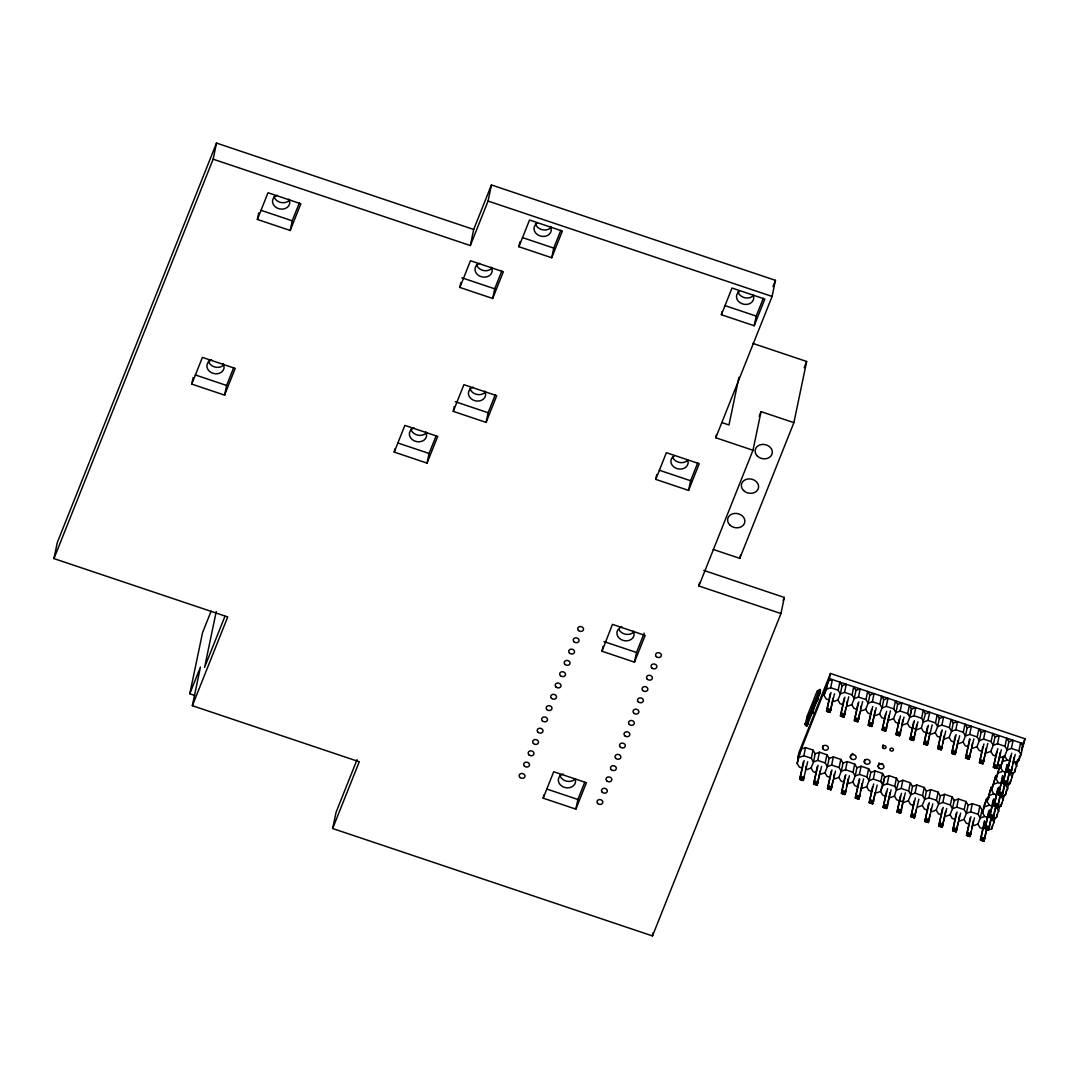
<?xml version="1.0" encoding="UTF-8"?>
<svg xmlns="http://www.w3.org/2000/svg" width="1079" height="1079" viewBox="0 0 1079 1079"><rect width="100%" height="100%" fill="white"/><g stroke="black" fill="none" stroke-linecap="round" stroke-linejoin="round"><path stroke-width="1.5" d="M805.46 725.601L806.849 725.547L808.252 723.469M819.406 694.363L819.878 689.252L820.013 691.572M703.818 570.413L784.325 597.456L780.967 613.546L652.485 935.925L332.656 828.51L359.267 761.761L192.359 705.706L227.736 616.959L53.95 558.585L57.308 542.494L216.501 143.075L473.694 229.463L470.336 245.553L213.143 159.179L216.501 143.075M191.752 384.097L202.393 357.392L235.222 368.425L224.58 395.116L191.752 384.097L193.101 377.65M257.368 219.442L268.01 192.736L300.852 203.769L290.211 230.474L257.368 219.442L258.717 213.008M224.58 395.116L226.603 385.459L233.698 367.656M194.557 695.375L189.783 693.77L202.569 632.604L211.106 611.186M290.211 230.474L292.22 220.804L299.315 203.014M192.359 705.706L200.424 667.078L189.783 693.77M216.245 611.55L204.592 667.361L224.931 616.325M394.226 452.088L404.868 425.396L437.696 436.415L427.055 463.12L394.226 452.088L394.901 448.877M332.656 828.51L336.028 812.42L357.055 759.629M459.843 287.446L470.484 260.74L503.327 271.773L492.685 298.465L459.843 287.446L460.854 282.617M427.055 463.12L429.078 453.463L436.172 435.66M470.336 245.553L488.072 201.058L491.431 184.954L775.45 280.338L772.092 296.442L715.768 437.75L752.98 450.253L698.882 585.978L780.967 613.546M453.261 411.369L463.903 384.677L496.745 395.696L486.103 422.402L453.261 411.369L454.272 406.54M492.685 298.465L494.695 288.808L501.789 271.018M518.891 246.727L529.533 220.022L562.361 231.054L551.72 257.746L518.891 246.727L519.903 241.898M486.103 422.402L488.113 412.744L495.207 394.941M551.72 257.746L553.743 248.089L560.837 230.299M543.169 798.163L553.702 771.741L586.396 782.72L575.862 809.142L543.169 798.163L543.843 794.94M602.001 651.23L612.454 624.363L645.134 635.45L634.492 662.142L602.001 651.23L602.999 646.402M575.862 809.142L577.885 799.485L584.697 782.396M655.749 479.373L666.39 452.681L699.219 463.7L688.577 490.406L655.749 479.373L656.747 474.544M634.492 662.142L636.502 652.485L644.19 633.198M721.365 314.731L732.007 288.026L764.836 299.058L754.194 325.75L721.365 314.731L722.04 311.507M688.577 490.406L690.6 480.748L697.695 462.945M715.768 437.75L716.443 434.54M738.926 377.367L728.972 424.964L721.945 422.604M698.882 585.978L699.556 582.754M754.194 325.75L756.217 316.093L763.312 298.29M752.98 450.253L761.046 411.625L793.888 422.644L739.789 558.369L713.206 549.454M652.485 935.925L653.159 932.701M739.789 558.369L740.464 555.159M793.888 422.644L806.66 361.478L752.805 343.392M802.317 768.059L799.323 767.061L797.165 763.379L798.865 755.192M806.795 722.188C802.021 724.252 806.121 726.154 807.753 722.269M797.165 763.379L801.292 749.109L805.541 747.572L813.026 750.094L815.198 753.776L813.485 761.949L811.057 768.046L806.822 769.57M806.391 724.117L807.281 722.175M807.254 723.618L806.728 726.41L819.541 694.444M808.427 723.038C805.554 728.082 809.263 713.866 812.676 712.841L814.591 713.475M799.593 757.283L803.828 755.759L805.541 747.572M803.356 761.855L799.714 779.294L803.221 780.468L807.672 761.761M804.165 760.587L799.714 779.294L803.221 780.468L803.882 777.298M814.658 713.152L812.635 712.922M817.585 700.042L815.495 703.076L812.231 712.99M805.541 769.367L806.202 766.198M824.005 695.335L828.146 681.065L832.381 679.527L830.682 687.714L826.433 689.238L824.005 695.335L826.177 699.017L829.171 700.015M820.714 774.236L824.963 772.712L827.391 766.616L825.219 762.934L817.734 760.425L813.485 761.949L811.327 758.267L813.026 750.094M826.433 689.238L828.146 681.065M830.452 673.458L798.919 752.576L797.84 757.728L829.373 678.61L830.452 673.458L1025.05 738.805L1021.503 750.161M830.21 693.81L826.568 711.25L830.061 712.423L834.512 693.73M831.005 692.543L826.568 711.25L830.061 712.423L833.042 698.153M817.734 760.425L819.447 752.238L826.932 754.76L829.104 758.443L827.391 766.616L831.626 765.092L839.125 767.601L841.283 771.283L838.855 777.379L834.62 778.903M817.262 766.522L813.62 783.961L817.127 785.134L821.564 766.441M818.071 765.254L813.62 783.961L817.127 785.134L820.107 770.865M822.589 748.098L823.129 745.522M847.568 706.192L851.803 704.668L854.231 698.572L852.073 694.889L844.574 692.381L840.339 693.905L838.167 690.223L839.88 682.049L842.038 685.731L840.339 693.905L837.911 700.001L833.662 701.525M825.219 762.934L826.932 754.76M844.574 692.381L846.287 684.194L842.038 685.731M844.102 698.477L840.46 715.916L843.967 717.09L848.741 696.805M844.911 697.209L840.46 715.916L843.967 717.09L845.949 707.581M831.626 765.092L833.339 756.918L840.824 759.427L842.996 763.109L841.283 771.283L845.531 769.759L853.017 772.267L855.188 775.949L852.761 782.046L848.512 783.57M831.167 771.188L827.512 788.628L831.019 789.801L835.47 771.107M831.963 769.92L827.512 788.628L831.019 789.801L833.001 780.292M846.61 704.412L847.271 701.242M833.676 777.123L834.337 773.953M852.073 694.889L853.772 686.716L855.944 690.398L854.231 698.572L858.479 697.047L865.965 699.556L868.136 703.238L865.709 709.335L861.46 710.859M839.125 767.601L840.824 759.427M858.479 697.047L860.179 688.874L855.944 690.398M858.007 703.144L854.366 720.583L857.859 721.77L862.647 701.471M858.817 701.889L854.366 720.583L857.859 721.77L859.855 712.248M845.531 769.759L847.244 761.585L854.73 764.094L856.901 767.776L855.188 775.949L859.437 774.425L866.923 776.947L869.094 780.63L866.666 786.712L862.418 788.25M845.059 775.855L841.418 793.294L844.924 794.481L849.362 775.774M845.869 774.601L841.418 793.294L844.924 794.481L845.909 789.72M850.387 757.431L850.926 754.855M860.516 709.078L861.177 705.909M846.57 786.551L848.229 778.62M865.965 699.556L867.678 691.383L869.836 695.065L868.136 703.238L872.371 701.714L879.871 704.223L882.029 707.918L879.601 714.001L875.366 715.539M853.017 772.267L854.73 764.094M872.371 701.714L874.084 693.541L869.836 695.065M871.576 709.402L868.258 725.25L871.765 726.437L876.215 707.73M872.709 706.556L868.258 725.25L871.765 726.437L875.082 710.575M859.437 774.425L861.136 766.252L868.635 768.761L870.793 772.443L869.094 780.63L873.329 779.092L880.815 781.614L882.986 785.296L880.585 791.42L876.31 792.917M859.289 778.944L855.323 797.961L858.817 799.148L863.605 778.849M859.761 779.267L855.323 797.961L858.817 799.148L859.815 794.387M864.292 762.098L864.832 759.522M860.476 791.217L862.134 783.287M879.871 704.223L881.57 696.049L883.741 699.731L882.029 707.918L886.277 706.381L893.763 708.903L895.934 712.585L893.506 718.668L889.258 720.206M866.923 776.947L868.635 768.761M886.277 706.381L887.99 698.207L883.741 699.731M885.481 714.069L882.163 729.93L885.67 731.103L890.445 710.805M886.614 711.223L882.163 729.93L885.67 731.103L888.975 715.242M873.329 779.092L875.042 770.919L882.528 773.427L884.699 777.109L880.558 791.379L882.743 795.102L885.738 796.113M872.533 786.78L869.215 802.641L872.722 803.815L877.173 785.107M873.666 783.934L869.215 802.641L872.722 803.815L875.042 792.714M878.198 766.764L878.994 762.907M882.609 747.315L883.148 744.739M893.763 708.903L895.476 700.716L897.647 704.398L895.934 712.585L900.169 711.048L907.668 713.57L909.826 717.252L907.426 723.375L909.597 727.057L917.083 729.579L921.331 728.055L925.458 713.785L923.3 710.103L921.587 718.277L923.759 721.959L927.994 720.435L935.493 722.943L937.651 726.626L935.223 732.722L930.988 734.246L923.489 731.737L921.331 728.055M880.815 781.614L882.528 773.427M900.169 711.048L901.882 702.874L897.647 704.398M899.373 718.735L896.056 734.597L899.562 735.77L904.013 717.063M900.506 715.89L896.056 734.597L899.562 735.77L900.884 729.431M888.961 775.626L884.713 777.163L883.013 785.337L887.248 783.799L888.961 775.626L896.447 778.148L898.618 781.83L894.478 796.086L890.242 797.624M886.452 791.487L883.135 807.348L886.641 808.522L891.092 789.815M887.585 788.641L883.135 807.348L886.641 808.522L889.959 792.66M901.558 726.261L902.88 719.909M907.668 713.57L909.368 705.383L911.539 709.065L909.853 717.292L914.102 715.755L921.587 718.277M894.478 796.086L896.649 799.782L904.135 802.29L908.383 800.766L910.811 794.67L908.639 790.988L901.154 788.466L896.905 790.003L894.747 786.321L896.447 778.148M909.826 717.252L911.539 709.065L915.801 707.581L914.102 715.755M913.63 721.864L909.988 739.304L913.481 740.477L917.932 721.77M914.426 720.597L909.988 739.304L913.481 740.477L916.799 724.629M901.154 788.466L902.867 780.292L910.352 782.814L912.51 786.497L910.811 794.67L915.046 793.146L922.545 795.655L924.703 799.337L922.275 805.433L918.04 806.957M900.345 796.154L897.04 812.015L900.547 813.188L905.321 792.903M901.491 793.308L897.04 812.015L900.547 813.188L903.851 797.341M908.639 790.988L910.352 782.814M927.994 720.435L929.707 712.248L925.458 713.785M927.522 726.531L923.88 743.971L927.387 745.144L932.162 724.859M928.331 725.263L923.88 743.971L927.387 745.144L930.031 732.466M915.046 793.146L916.759 784.959L924.244 787.481L926.416 791.163L924.703 799.337L928.952 797.813L936.437 800.321L938.609 804.003L936.181 810.1L931.932 811.624M914.25 800.82L910.932 816.682L914.439 817.855L918.89 799.148M915.383 797.974L910.932 816.682L914.439 817.855L916.098 809.924M935.493 722.943L937.192 714.77L939.364 718.452L937.651 726.626L941.9 725.101L949.385 727.61L951.557 731.292L949.129 737.389L944.88 738.913M922.545 795.655L924.244 787.481M941.9 725.101L943.599 716.915L939.364 718.452M941.427 731.198L937.786 748.637L941.279 749.811L945.73 731.117M942.223 729.93L937.786 748.637L941.279 749.811L941.954 746.641M928.952 797.813L930.664 789.626L938.15 792.148L940.322 795.83L938.609 804.003L942.857 802.479L950.343 804.988L952.501 808.67L950.086 814.766L945.838 816.29M928.479 803.909L924.838 821.348L928.345 822.522L932.782 803.828M929.289 802.641L924.838 821.348L928.345 822.522L929.99 814.605M942.614 743.471L944.26 735.541M930.664 811.421L931.325 808.252M949.385 727.61L951.098 719.437L953.256 723.119L951.557 731.292L955.792 729.768L963.291 732.277L965.449 735.959L963.021 742.055L958.786 743.579M936.437 800.321L938.15 792.148M955.792 729.768L957.505 721.595L953.256 723.119M955.32 735.865L951.678 753.304L955.185 754.477L959.636 735.784M956.129 734.597L951.678 753.304L955.185 754.477L958.165 740.207M942.857 802.479L944.557 794.306L952.056 796.815L954.214 800.497L952.501 808.67L956.749 807.146L964.235 809.655L966.406 813.337L963.979 819.433L959.73 820.957M942.385 808.576L938.743 826.015L942.237 827.188L946.688 808.495M943.181 807.321L938.743 826.015L942.237 827.188L945.555 811.341M963.291 732.277L964.99 724.103L967.162 727.785L965.449 735.959L969.697 734.435L977.183 736.944L979.354 740.626L976.927 746.722L972.678 748.246M950.343 804.988L952.056 796.815M969.697 734.435L971.41 726.261L967.162 727.785M969.562 738.953L965.584 757.971L969.09 759.157L973.865 738.859M970.034 739.277L965.584 757.971L969.09 759.157L971.073 749.635M956.749 807.146L958.462 798.973L965.948 801.481L968.119 805.163L966.406 813.337L970.655 811.813L978.14 814.335L980.312 818.017L977.884 824.1L973.636 825.637M956.277 813.242L952.636 830.682L956.142 831.869L960.593 813.161M957.086 811.988L952.636 830.682L956.142 831.869L958.125 822.346M971.734 746.466L972.395 743.296M958.786 819.177L959.447 816.007M977.183 736.944L978.896 728.77L981.054 732.452L979.354 740.626L983.589 739.102L991.088 741.624L993.246 745.306L990.819 751.389L986.584 752.926M964.235 809.655L965.948 801.481M983.589 739.102L985.302 730.928L981.054 732.452M982.794 746.789L979.476 762.637L982.982 763.824L987.757 743.525M983.927 743.944L979.476 762.637L982.982 763.824L986.3 747.963M970.655 811.813L972.354 803.639L979.853 806.148L982.011 809.83L980.312 818.017L984.547 816.479L987.744 817.504M970.183 817.909L966.541 835.362L970.034 836.535L974.485 817.828M970.979 816.655L966.541 835.362L970.034 836.535L971.033 831.774M971.693 828.605L973.352 820.674M991.088 741.624L992.788 733.437L994.959 737.119L993.246 745.306L997.495 743.768L1004.981 746.29L1007.152 749.972L1004.724 756.055L1000.476 757.593M978.14 814.335L979.853 806.148M984.749 816.506L982.591 812.824L984.291 804.651L986.719 798.554L989.551 797.529M997.495 743.768L999.208 735.595L994.959 737.119M982.591 812.824L986.719 798.554M996.699 751.456L993.381 767.317L996.888 768.491L1001.325 749.784M997.832 748.61L993.381 767.317L996.888 768.491L1000.193 752.629M987.096 801.522L991.223 787.252L987.096 801.522L989.254 805.204L992.248 806.202M984.412 820.998L980.433 840.028L983.94 841.202L987.056 828.834M984.884 821.321L980.433 840.028L983.94 841.202L986.26 830.102M991.601 790.219L995.728 775.949L991.601 790.219L993.759 793.901L996.753 794.899M988.688 811.206L985.046 828.645L988.553 829.832L991.682 817.464M989.497 809.951L985.046 828.645L986.071 828.874L986.638 827.445L986.179 825.799L989.686 826.973L988.391 828.038L987.824 829.454L988.553 829.832L990.873 818.732M996.106 778.917L1000.233 764.647L996.106 778.917L998.264 782.599L1001.258 783.597M993.193 799.903L989.551 817.342L993.058 818.529L996.187 806.161M994.002 798.649L989.551 817.342L990.576 817.572L991.142 816.142L990.684 814.497L994.191 815.67L992.329 818.152L993.058 818.529L995.701 805.838M1004.981 746.29L1006.694 738.103L1008.865 741.786L1007.152 749.972L1011.401 748.435L1018.886 750.957L1021.058 754.639L1018.63 760.722L1014.381 762.26M1005.776 772.294L1002.769 771.296L1000.611 767.614L1003.524 756.392M1000.611 767.614L1004.063 756.608M997.697 788.601L994.056 806.04L997.562 807.213L1000.692 794.859M998.507 787.346L994.056 806.04L995.081 806.269L995.189 803.194L998.695 804.368L996.834 806.849L997.562 807.213L1000.206 794.535M1002.539 775.72L998.561 794.737L1002.067 795.911L1005.196 783.556M987.541 830.304L991.776 828.766L992.464 825.502M1003.011 776.03L998.561 794.737L999.586 794.967L999.693 791.892L1003.2 793.065L1001.339 795.547L1002.067 795.911M991.776 828.766L995.229 817.774M1007.044 764.404L1003.065 783.435L1006.572 784.608L1009.701 772.254M992.248 819.015L996.483 817.491L997.171 814.213M1007.516 764.728L1003.065 783.435L1004.09 783.651L1004.198 780.589L1007.705 781.762L1005.844 784.244L1006.572 784.608L1008.892 773.508M1011.401 748.435L1013.1 740.261L1008.865 741.786M996.483 817.491L1000.287 804.853M1003.065 791.163L1004.711 783.233M1010.591 756.123L1007.287 771.984L1010.78 773.157L1015.231 754.45M1011.724 753.277L1007.287 771.984L1010.78 773.157L1012.102 766.818M998.911 811.395L996.753 807.712L1000.988 806.188L1001.676 802.911M1000.988 806.188L1004.441 795.196M1003.416 800.092L1001.258 796.41L1005.493 794.886L1006.518 789.976M1012.776 763.649L1014.098 757.296M1005.493 794.886L1009.297 782.248M1007.921 788.789L1005.763 785.107L1009.998 783.583L1010.686 780.306M1009.998 783.583L1013.451 772.591M1012.426 777.487L1010.268 773.805L1014.503 772.281L1015.191 769.003M1018.886 750.957L1020.599 742.77L1022.757 746.466L1021.058 754.639M1014.503 772.281L1018.306 759.643M1018.63 760.722L1019.655 755.826M819.298 694.714C820.134 692.529 821.618 688.362 819.487 690.182M817.801 699.866L818.057 699.071M53.95 558.585L213.143 159.179M473.694 229.463L491.431 184.954M772.969 286.555L775.45 280.338M759.184 416.305L761.046 411.625M804.179 367.723L806.66 361.478M783.084 600.585L784.325 597.456M818.3 692.745L807.537 719.733L806.674 717.36L817.316 690.668L818.583 690.938M809.142 716.995L819.298 691.518M827.593 711.466L827.701 708.404L831.194 709.577L829.346 712.059M800.739 779.51L800.847 776.448L804.354 777.622L802.493 780.104M841.485 716.132L841.593 713.071L845.1 714.244L843.239 716.726M814.645 784.177L814.753 781.115L818.26 782.288L816.398 784.77M855.391 720.812L855.499 717.737L859.005 718.911L857.144 721.392M828.551 788.857L828.659 785.782L832.152 786.955L830.29 789.437M869.283 725.479L869.404 722.404L872.898 723.577L871.036 726.059M842.443 793.524L842.551 790.448L846.057 791.622L844.196 794.104M883.188 730.146L883.296 727.071L886.803 728.258L884.942 730.726M856.348 798.19L856.456 795.115L859.95 796.302L858.102 798.77M897.094 734.812L897.202 731.751L900.695 732.924L898.834 735.406M870.24 802.857L870.348 799.782L873.855 800.969L871.994 803.437M911.013 739.52L911.121 736.458L914.614 737.631L912.767 740.113M884.16 807.564L884.267 804.502L887.774 805.676L885.913 808.158M924.905 744.186L925.013 741.125L928.52 742.298L926.659 744.78M898.065 812.231L898.173 809.169L901.68 810.342L899.819 812.824M938.811 748.853L938.919 745.791L942.426 746.965L940.564 749.446M911.971 816.897L912.079 813.836L915.572 815.009L913.711 817.491M952.703 753.533L952.811 750.458L956.318 751.631L954.456 754.113M925.863 821.564L925.971 818.502L929.478 819.676L927.616 822.158M966.609 758.2L966.717 755.125L970.223 756.298L968.362 758.78M939.769 826.244L939.876 823.169L943.37 824.343L941.508 826.824M980.514 762.866L980.622 759.791L984.115 760.978L982.254 763.446M953.661 830.911L953.769 827.836L957.275 829.009L955.414 831.491M994.406 767.533L994.514 764.458L998.021 765.645L996.16 768.113M967.566 835.578L967.674 832.502L971.167 833.689L969.32 836.158M1008.312 772.2L1008.42 769.138L1011.913 770.312L1010.052 772.793M981.458 840.244L981.566 837.169L985.073 838.356L983.212 840.824M1023.189 743.458L1025.05 738.805M1021.543 749.5L1022.757 746.466M1016.823 762.583L1018.036 759.535M811.529 711.789C808.67 713.098 803.032 724.575 807.47 722.89M815.198 753.776L819.447 752.238M903.163 724.872L907.399 723.335M829.104 758.443L833.339 756.918M842.996 763.109L847.244 761.585M856.901 767.776L861.136 766.252M870.793 772.443L875.042 770.919M898.618 781.83L902.867 780.292M912.51 786.497L916.759 784.959M1003.038 761.518L1007.273 759.994M926.416 791.163L930.664 789.626M998.534 772.82L1002.769 771.296M940.322 795.83L944.557 794.306M994.029 784.123L998.264 782.599M954.214 800.497L958.462 798.973M989.524 795.425L993.759 793.901M968.119 805.163L972.354 803.639M985.019 806.728L989.254 805.204M811.071 711.951L814.456 701.795L817.289 700.784M488.072 201.058L772.092 296.442M522.465 237.596L553.743 248.089M724.94 305.586L756.217 316.093M260.956 210.311L292.22 220.804M461.866 277.789L494.695 288.808M455.284 401.712L488.113 412.744M659.323 470.242L690.6 480.748M195.326 374.952L226.603 385.459M397.8 442.956L429.078 453.463M829.373 678.61L1023.971 743.957M830.682 687.714L838.167 690.223M819.595 693.5L818.111 691.531L818.597 689.94M843.063 704.681L840.069 703.683L837.911 700.001M856.969 709.362L853.975 708.35L851.803 704.668M870.861 714.028L867.867 713.017L865.709 709.335M884.767 718.695L881.772 717.683L879.601 714.001M898.672 723.362L895.664 722.35L893.506 718.668M940.389 737.402L937.395 736.404L935.223 732.722M954.281 742.069L951.287 741.071L949.129 737.389M968.187 746.749L965.192 745.737L963.021 742.055M982.092 751.416L979.085 750.404L976.927 746.722M995.984 756.082L992.99 755.071L990.819 751.389M1010.281 760.992L1006.896 759.737L1004.724 756.055M828.159 710.049L829.913 710.629M842.052 714.716L843.805 715.31M855.957 719.383L857.711 719.976M869.863 724.049L871.603 724.643M883.755 728.716L885.508 729.31M897.661 733.383L899.4 733.976M911.58 738.103L913.333 738.683M925.472 742.77L927.225 743.35M939.377 747.437L941.131 748.017M953.27 752.103L955.023 752.697M967.175 756.77L968.929 757.364M981.081 761.437L982.821 762.03M994.973 766.103L996.726 766.697M1008.878 770.77L1010.632 771.364M604.011 641.573L636.502 652.485M1004.657 782.235L1006.41 782.828M1000.152 793.537L1001.905 794.131M995.647 804.84L997.401 805.433M991.142 816.142L992.896 816.736M803.828 755.759L811.327 758.267M887.248 783.799L894.747 786.321M986.638 827.445L988.391 828.038M816.223 772.726L813.229 771.728L811.057 768.046M830.129 777.393L827.121 776.394L824.963 772.712M844.021 782.073L841.027 781.061L838.855 777.379M857.926 786.739L854.932 785.728L852.761 782.046M871.819 791.406L868.824 790.394L866.666 786.712M913.549 805.447L910.541 804.448L908.383 800.766M927.441 810.113L924.447 809.115L922.275 805.433M941.347 814.78L938.352 813.782L936.181 810.1M955.239 819.46L952.244 818.448L950.086 814.766M969.144 824.127L966.15 823.115L963.979 819.433M983.036 828.793L980.042 827.782L977.884 824.1M801.306 778.094L803.059 778.674M815.211 782.761L816.965 783.341M829.117 787.427L830.857 788.021M843.009 792.094L844.763 792.687M856.915 796.761L858.668 797.354M870.807 801.427L872.56 802.021M884.726 806.148L886.479 806.728M898.632 810.815L900.385 811.395M912.537 815.481L914.277 816.061M926.429 820.148L928.183 820.728M940.335 824.815L942.088 825.408M954.227 829.481L955.981 830.075M968.133 834.148L969.886 834.741M982.025 838.815L983.778 839.408M546.743 789.019L577.885 799.485M1014.773 762.502L1016.931 766.184M992.046 819.001L994.204 822.684M223.191 363.825A8.686 7.148 11.8 0 1 219.428 373.267A8.686 7.148 11.8 0 1 207.815 369.369A8.686 7.148 11.8 0 1 211.578 359.927M224.095 364.554A8.686 7.148 11.8 0 1 215.287 367.13A8.686 7.148 11.8 0 1 208.409 361.114M425.666 431.829A8.686 7.148 11.8 0 1 421.902 441.271A8.686 7.148 11.8 0 1 410.29 437.373A8.686 7.148 11.8 0 1 414.053 427.931M426.569 432.544A8.686 7.148 11.8 0 1 417.762 435.134A8.686 7.148 11.8 0 1 410.883 429.105M491.282 267.174A8.686 7.148 11.8 0 1 487.519 276.615A8.686 7.148 11.8 0 1 475.92 272.717A8.686 7.148 11.8 0 1 479.683 263.276M492.186 267.902A8.686 7.148 11.8 0 1 483.379 270.492A8.686 7.148 11.8 0 1 476.513 264.463M484.714 391.111A8.686 7.148 11.8 0 1 480.951 400.552A8.686 7.148 11.8 0 1 469.338 396.654A8.686 7.148 11.8 0 1 473.101 387.213M485.604 391.825A8.686 7.148 11.8 0 1 476.797 394.415A8.686 7.148 11.8 0 1 469.931 388.386M674.618 455.621A8.686 7.148 11.8 0 0 671.704 458.278L671.017 460.018A8.686 7.148 11.8 0 0 675.778 468.138L677.922 468.852A8.686 7.148 11.8 0 0 687.283 465.494L687.984 463.754A8.686 7.148 11.8 0 0 687.633 460.005M687.404 460.544A8.686 7.148 11.8 0 1 679.271 462.419L677.126 461.704A8.686 7.148 11.8 0 1 672.716 457.307M551.234 227.183A8.686 7.148 11.8 0 1 542.427 229.773A8.686 7.148 11.8 0 1 535.548 223.744M550.33 226.455A8.686 7.148 11.8 0 1 547.228 235.627A8.686 7.148 11.8 0 1 535.75 233.118A8.686 7.148 11.8 0 1 536.87 223.501M753.641 295.268A8.686 7.148 11.8 0 1 744.78 297.737A8.686 7.148 11.8 0 1 737.996 291.64M752.859 294.554A8.686 7.148 11.8 0 1 749.595 303.685A8.686 7.148 11.8 0 1 738.157 301.028A8.686 7.148 11.8 0 1 739.439 291.438M288.808 199.17A8.686 7.148 11.8 0 1 285.045 208.611A8.686 7.148 11.8 0 1 273.446 204.713A8.686 7.148 11.8 0 1 277.209 195.272M289.712 199.898A8.686 7.148 11.8 0 1 280.904 202.488A8.686 7.148 11.8 0 1 274.026 196.459M853.422 754.221A2.94 2.428 11.8 0 1 852.154 753.452M882.73 763.716A2.94 2.428 11.8 0 1 881.219 763.554M633.939 631.808A8.686 7.148 11.8 0 1 619.049 629.758M575.525 778.593A8.686 7.148 11.8 0 1 566.718 781.183A8.686 7.148 11.8 0 1 559.839 775.154M575.377 779.685A8.686 7.148 11.8 0 1 569.469 787.697A8.686 7.148 11.8 0 1 558.935 782.814A8.686 7.148 11.8 0 1 563.009 773.967M633.333 631.121A8.686 7.148 11.8 0 1 629.178 640.413A8.686 7.148 11.8 0 1 617.701 636.205A8.686 7.148 11.8 0 1 621.855 626.899M757.31 456.026A8.686 7.148 11.8 0 0 771.93 454.38A8.686 7.148 11.8 0 0 761.922 444.467A8.686 7.148 11.8 0 0 757.31 456.026M743.566 490.513A8.686 7.148 11.8 0 0 758.186 488.868A8.686 7.148 11.8 0 0 748.179 478.955A8.686 7.148 11.8 0 0 743.566 490.513M851.075 758.604A2.94 2.428 11.8 0 0 856.025 758.038A2.94 2.428 11.8 0 0 852.639 754.68A2.94 2.428 11.8 0 0 851.075 758.604M864.98 763.271A2.94 2.428 11.8 0 0 869.93 762.705A2.94 2.428 11.8 0 0 866.545 759.346A2.94 2.428 11.8 0 0 864.98 763.271M878.886 767.938A2.94 2.428 11.8 0 0 883.836 767.385A2.94 2.428 11.8 0 0 880.437 764.026A2.94 2.428 11.8 0 0 878.886 767.938M823.277 749.258A2.94 2.428 11.8 0 0 828.227 748.705A2.94 2.428 11.8 0 0 824.842 745.346A2.94 2.428 11.8 0 0 823.277 749.258M890.404 750.498A1.767 1.457 11.8 0 0 893.372 750.161A1.767 1.457 11.8 0 0 891.335 748.138A1.767 1.457 11.8 0 0 890.404 750.498M883.013 748.017A1.767 1.457 11.8 0 0 885.994 747.68A1.767 1.457 11.8 0 0 883.957 745.67A1.767 1.457 11.8 0 0 883.013 748.017M597.779 803.518A2.94 2.428 11.8 0 0 602.702 802.897A2.94 2.428 11.8 0 0 599.25 799.579A2.94 2.428 11.8 0 0 597.779 803.518M729.822 525.001A8.686 7.148 11.8 0 0 744.443 523.355A8.686 7.148 11.8 0 0 734.435 513.442A8.686 7.148 11.8 0 0 729.822 525.001M647.319 679.231A2.94 2.428 11.8 0 0 652.255 678.61A2.94 2.428 11.8 0 0 648.803 675.292A2.94 2.428 11.8 0 0 647.319 679.231M642.814 690.533A2.94 2.428 11.8 0 0 647.751 689.913A2.94 2.428 11.8 0 0 644.298 686.595A2.94 2.428 11.8 0 0 642.814 690.533M651.824 667.928A2.94 2.428 11.8 0 0 656.76 667.294A2.94 2.428 11.8 0 0 653.308 663.99A2.94 2.428 11.8 0 0 651.824 667.928M656.329 656.625A2.94 2.428 11.8 0 0 661.265 655.992A2.94 2.428 11.8 0 0 657.812 652.687A2.94 2.428 11.8 0 0 656.329 656.625M528.939 754.814A2.94 2.428 11.8 0 0 533.876 754.194A2.94 2.428 11.8 0 0 530.409 750.876A2.94 2.428 11.8 0 0 528.939 754.814M533.444 743.512A2.94 2.428 11.8 0 0 538.381 742.891A2.94 2.428 11.8 0 0 534.914 739.574A2.94 2.428 11.8 0 0 533.444 743.512M537.949 732.209A2.94 2.428 11.8 0 0 542.885 731.589A2.94 2.428 11.8 0 0 539.419 728.271A2.94 2.428 11.8 0 0 537.949 732.209M602.271 792.269A2.94 2.428 11.8 0 0 607.207 791.635A2.94 2.428 11.8 0 0 603.754 788.317A2.94 2.428 11.8 0 0 602.271 792.269M606.789 780.886A2.94 2.428 11.8 0 0 611.726 780.265A2.94 2.428 11.8 0 0 608.273 776.947A2.94 2.428 11.8 0 0 606.789 780.886M611.28 769.664A2.94 2.428 11.8 0 0 616.217 769.03A2.94 2.428 11.8 0 0 612.764 765.712A2.94 2.428 11.8 0 0 611.28 769.664M615.785 758.348A2.94 2.428 11.8 0 0 620.722 757.728A2.94 2.428 11.8 0 0 617.269 754.41A2.94 2.428 11.8 0 0 615.785 758.348M620.29 747.046A2.94 2.428 11.8 0 0 625.227 746.425A2.94 2.428 11.8 0 0 621.774 743.107A2.94 2.428 11.8 0 0 620.29 747.046M638.309 701.836A2.94 2.428 11.8 0 0 643.246 701.215A2.94 2.428 11.8 0 0 639.793 697.897A2.94 2.428 11.8 0 0 638.309 701.836M633.805 713.138A2.94 2.428 11.8 0 0 638.741 712.518A2.94 2.428 11.8 0 0 635.288 709.2A2.94 2.428 11.8 0 0 633.805 713.138M629.3 724.441A2.94 2.428 11.8 0 0 634.236 723.82A2.94 2.428 11.8 0 0 630.783 720.502A2.94 2.428 11.8 0 0 629.3 724.441M624.795 735.743A2.94 2.428 11.8 0 0 629.731 735.123A2.94 2.428 11.8 0 0 626.279 731.805A2.94 2.428 11.8 0 0 624.795 735.743M524.434 766.117A2.94 2.428 11.8 0 0 529.371 765.497A2.94 2.428 11.8 0 0 525.905 762.179A2.94 2.428 11.8 0 0 524.434 766.117M519.93 777.419A2.94 2.428 11.8 0 0 524.866 776.799A2.94 2.428 11.8 0 0 521.4 773.481A2.94 2.428 11.8 0 0 519.93 777.419M546.959 709.604A2.94 2.428 11.8 0 0 551.895 708.97A2.94 2.428 11.8 0 0 548.429 705.666A2.94 2.428 11.8 0 0 546.959 709.604M542.454 720.907A2.94 2.428 11.8 0 0 547.39 720.273A2.94 2.428 11.8 0 0 543.924 716.969A2.94 2.428 11.8 0 0 542.454 720.907M564.978 664.394A2.94 2.428 11.8 0 0 569.914 663.76A2.94 2.428 11.8 0 0 566.448 660.456A2.94 2.428 11.8 0 0 564.978 664.394M551.463 698.302A2.94 2.428 11.8 0 0 556.4 697.668A2.94 2.428 11.8 0 0 552.934 694.363A2.94 2.428 11.8 0 0 551.463 698.302M560.473 675.697A2.94 2.428 11.8 0 0 565.409 675.063A2.94 2.428 11.8 0 0 561.943 671.758A2.94 2.428 11.8 0 0 560.473 675.697M578.492 630.487A2.94 2.428 11.8 0 0 583.429 629.853A2.94 2.428 11.8 0 0 579.962 626.548A2.94 2.428 11.8 0 0 578.492 630.487M555.968 686.999A2.94 2.428 11.8 0 0 560.905 686.365A2.94 2.428 11.8 0 0 557.438 683.061A2.94 2.428 11.8 0 0 555.968 686.999M573.988 641.789A2.94 2.428 11.8 0 0 578.924 641.155A2.94 2.428 11.8 0 0 575.458 637.851A2.94 2.428 11.8 0 0 573.988 641.789M569.483 653.092A2.94 2.428 11.8 0 0 574.419 652.458A2.94 2.428 11.8 0 0 570.953 649.153A2.94 2.428 11.8 0 0 569.483 653.092"/></g></svg>
